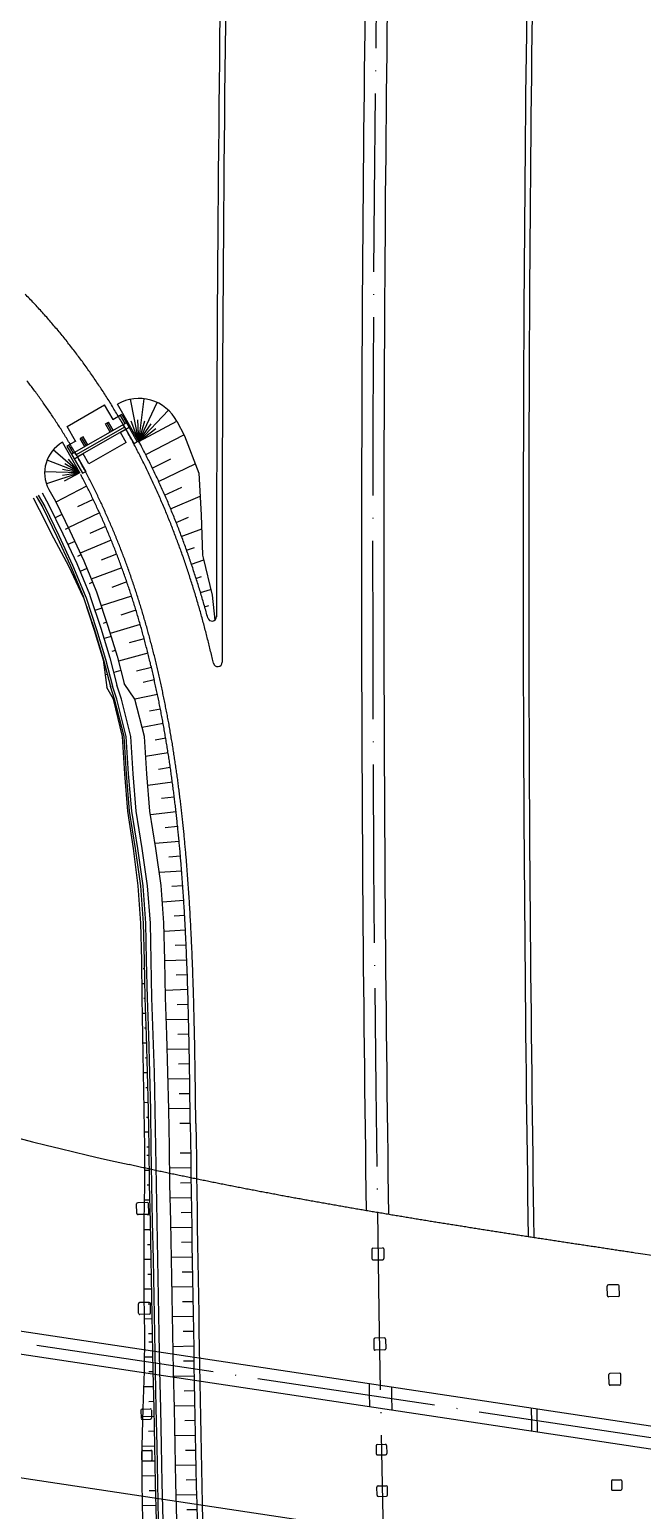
# Model space of a CAD drawing. Header units: inches. Extents: x 499362 to 502582, y 2542122 to 2545349.
# Drawn here: x 501298.8 to 501381.2, y 2543531.6 to 2543730.9 of the extents above; entities that cross this region are included whole.
import ezdxf

# ---------------------------------------------------------------- set-up
doc = ezdxf.new("R2010")
doc.units = ezdxf.units.IN
doc.header["$MEASUREMENT"] = 0
doc.linetypes.add('ACAD_ISO04W100', pattern=[30, 24, -3, 0, -3])
doc.layers.add('0-段落划分', color=2, linetype='Continuous')
doc.layers.add('桥-立柱', color=5, linetype='Continuous')

# ---------------------------------------------------------------- blocks, each defined once
blk = doc.blocks.new('A$C035667EC')
at = {"layer": '桥-立柱', "color": 1, "linetype": 'Continuous'}
for p, q in [((501303.83, 2543677.5), (501308.86, 2543680.39)), ((501309.99, 2543678.42), (501308.86, 2543680.39)), ((501311.16, 2543679.09), (501309.98, 2543678.41)), ((501310.95, 2543678.96), (501311.57, 2543677.88)), ((501311.16, 2543679.09), (501313.26, 2543675.43)), ((501304.96, 2543675.53), (501303.83, 2543677.5)), ((501311.79, 2543678), (501304.41, 2543673.77)), ((501311.55, 2543677.41), (501305.05, 2543673.68)), ((501311.7, 2543677.15), (501305.2, 2543673.42)), ((501308.98, 2543677.83), (501309.4, 2543678.07)), ((501309.6, 2543676.75), (501308.98, 2543677.83)), ((501309.8, 2543676.87), (501309.18, 2543677.95)), ((501310.02, 2543676.99), (501309.4, 2543678.07)), ((501311.73, 2543677.11), (501310.99, 2543676.68)), ((501311.75, 2543675.36), (501310.99, 2543676.68)), ((501311.35, 2543677.76), (501312.83, 2543675.18)), ((501312.16, 2543677.35), (501311.73, 2543677.1)), ((501304.7, 2543675.38), (501303.79, 2543674.86)), ((501303.79, 2543674.86), (501305.89, 2543671.2)), ((501304.01, 2543674.98), (501304.63, 2543673.9)), ((501304.98, 2543675.54), (501304.7, 2543675.38)), ((501305.98, 2543676.11), (501305.56, 2543675.87)), ((501306.18, 2543674.79), (501305.56, 2543675.87)), ((501306.4, 2543674.91), (501305.77, 2543676)), ((501306.6, 2543675.03), (501305.98, 2543676.11)), ((501311.75, 2543675.36), (501306.72, 2543672.47)), ((501313.26, 2543675.43), (501312.83, 2543675.18)), ((501305.22, 2543673.37), (501304.79, 2543673.12)), ((501304.79, 2543673.12), (501305.22, 2543673.37)), ((501304.85, 2543674.02), (501306.32, 2543671.45)), ((501305.96, 2543673.8), (501305.22, 2543673.37)), ((501306.72, 2543672.47), (501305.96, 2543673.8)), ((501305.89, 2543671.2), (501306.32, 2543671.45)), ((501313.2, 2543571.57), (501313.17, 2543572.87)), ((501314.62, 2543573.05), (501313.32, 2543573.03)), ((501314.8, 2543571.6), (501314.77, 2543572.9)), ((501314.65, 2543571.45), (501313.35, 2543571.43)), ((501344.81, 2543566.77), (501344.83, 2543565.47)), ((501344.95, 2543566.93), (501346.25, 2543566.95)), ((501346.41, 2543566.81), (501346.43, 2543565.51)), ((501344.99, 2543565.33), (501346.29, 2543565.35)), ((501376.51, 2543560.51), (501376.49, 2543561.81)), ((501377.93, 2543561.99), (501376.63, 2543561.96)), ((501378.11, 2543560.54), (501378.09, 2543561.84)), ((501313.44, 2543558.14), (501313.42, 2543559.44)), ((501314.86, 2543559.61), (501313.56, 2543559.59)), ((501315.04, 2543558.16), (501315.02, 2543559.46)), ((501377.96, 2543560.39), (501376.66, 2543560.37)), ((501314.89, 2543558.01), (501313.59, 2543557.99)), ((501345.06, 2543554.64), (501345.09, 2543553.34)), ((501346.51, 2543554.82), (501345.21, 2543554.79)), ((501346.66, 2543554.67), (501346.69, 2543553.37)), ((501346.54, 2543553.22), (501345.24, 2543553.19)), ((501376.72, 2543548.6), (501376.7, 2543549.9)), ((501378.15, 2543550.07), (501376.85, 2543550.05)), ((501378.32, 2543548.63), (501378.3, 2543549.93)), ((501378.18, 2543548.47), (501376.88, 2543548.45)), ((501313.75, 2543545.11), (501313.77, 2543544.01)), ((501313.9, 2543545.26), (501315, 2543545.28)), ((501315.15, 2543545.13), (501315.17, 2543544.03)), ((501313.92, 2543543.86), (501315.02, 2543543.88)), ((501313.87, 2543538.43), (501313.85, 2543539.53)), ((501314, 2543539.68), (501315.1, 2543539.7)), ((501315.27, 2543538.45), (501315.25, 2543539.55)), ((501345.39, 2543540.34), (501345.41, 2543539.24)), ((501345.54, 2543540.49), (501346.64, 2543540.51)), ((501345.57, 2543539.09), (501346.67, 2543539.11)), ((501346.79, 2543540.36), (501346.81, 2543539.26)), ((501314.03, 2543538.28), (501315.12, 2543538.3)), ((501345.52, 2543533.66), (501345.5, 2543534.76)), ((501345.64, 2543534.91), (501346.74, 2543534.93)), ((501346.92, 2543533.68), (501346.9, 2543534.78)), ((501377.04, 2543535.57), (501377.06, 2543534.47)), ((501377.18, 2543535.72), (501378.28, 2543535.74)), ((501378.44, 2543535.59), (501378.46, 2543534.49)), ((501345.67, 2543533.51), (501346.77, 2543533.53)), ((501377.21, 2543534.32), (501378.31, 2543534.34))]:
    blk.add_line(p, q, dxfattribs=at)
for centre, start, end in [((501313.32, 2543572.88), 91.0285, 181.0285), ((501314.62, 2543572.9), 1.0285, 91.0285), ((501313.35, 2543571.58), 181.0285, 271.0285), ((501314.65, 2543571.6), 271.0285, 1.0285), ((501344.96, 2543566.78), 91.2021, 181.2021), ((501346.26, 2543566.8), 1.2021, 91.2021), ((501344.98, 2543565.48), 181.2021, 271.2021), ((501346.28, 2543565.5), 271.2021, 1.2021), ((501376.64, 2543561.82), 91.0285, 181.0285), ((501377.94, 2543561.84), 1.0285, 91.0285), ((501313.57, 2543559.44), 91.0285, 181.0285), ((501314.87, 2543559.46), 1.0285, 91.0285), ((501376.66, 2543560.52), 181.0285, 271.0285), ((501377.96, 2543560.54), 271.0285, 1.0285), ((501313.59, 2543558.14), 181.0285, 271.0285), ((501314.89, 2543558.16), 271.0285, 1.0285), ((501345.21, 2543554.64), 91.2021, 181.2021), ((501346.51, 2543554.67), 1.2021, 91.2021), ((501345.24, 2543553.34), 181.2021, 271.2021), ((501346.54, 2543553.37), 271.2021, 1.2021), ((501376.85, 2543549.9), 91.0285, 181.0285), ((501376.87, 2543548.6), 181.0285, 271.0285), ((501378.15, 2543549.92), 1.0285, 91.0285), ((501378.17, 2543548.62), 271.0285, 1.0285), ((501313.9, 2543545.11), 91.0286, 181.0286), ((501315, 2543545.13), 1.0286, 91.0286), ((501313.92, 2543544.01), 181.0286, 271.0286), ((501315.02, 2543544.03), 271.0286, 1.0286), ((501314, 2543539.53), 91.0286, 181.0286), ((501315.1, 2543539.55), 1.0286, 91.0286), ((501345.54, 2543540.34), 91.041, 181.041), ((501345.56, 2543539.24), 181.041, 271.041), ((501346.64, 2543540.36), 1.041, 91.041), ((501346.66, 2543539.26), 271.041, 1.041), ((501314.02, 2543538.43), 181.0286, 271.0286), ((501315.12, 2543538.45), 271.0286, 1.0286), ((501345.65, 2543534.76), 91.041, 181.041), ((501346.75, 2543534.78), 1.041, 91.041), ((501377.19, 2543535.57), 91.0286, 181.0286), ((501378.29, 2543535.59), 1.0286, 91.0286), ((501345.67, 2543533.66), 181.041, 271.041), ((501346.77, 2543533.68), 271.041, 1.041), ((501377.21, 2543534.47), 181.0286, 271.0286), ((501378.31, 2543534.49), 271.0286, 1.0286)]:
    blk.add_arc(centre, 0.15, start, end, dxfattribs=at)
blk = doc.blocks.new('A$C3A006F90')
at = {"layer": '0-段落划分', "color": 2, "linetype": 'Continuous'}
for p, q in [((501313.47, 2543675.48), (501310.59, 2543680.51)), ((501313.47, 2543675.48), (501312.32, 2543681.16)), ((501313.47, 2543675.48), (501314.16, 2543681.23)), ((501313.47, 2543675.48), (501315.94, 2543680.72)), ((501313.47, 2543675.48), (501312.45, 2543678.19)), ((501313.47, 2543675.48), (501313.35, 2543678.37)), ((501313.47, 2543675.48), (501317.46, 2543679.67)), ((501313.47, 2543675.48), (501314.27, 2543678.26)), ((501313.47, 2543675.48), (501318.58, 2543678.2)), ((501313.47, 2543675.48), (501315.1, 2543677.87)), ((501313.47, 2543675.48), (501315.77, 2543677.23)), ((501314.39, 2543673.71), (501319.52, 2543676.37)), ((501305.52, 2543671.25), (501301.94, 2543674.34)), ((501305.52, 2543671.25), (501303.19, 2543675.37)), ((501305.52, 2543671.25), (501301.11, 2543672.95)), ((501305.52, 2543671.25), (501303.49, 2543672.47)), ((501305.52, 2543671.25), (501304.02, 2543673.08)), ((501315.25, 2543671.9), (501317.79, 2543673.12)), ((501316.11, 2543670.1), (501321.05, 2543672.45)), ((501305.52, 2543671.25), (501300.79, 2543671.37)), ((501305.52, 2543671.25), (501301.03, 2543669.77)), ((501305.52, 2543671.25), (501303.18, 2543670.9)), ((501305.52, 2543671.25), (501303.2, 2543671.71)), ((501305.52, 2543671.25), (501303.43, 2543670.14)), ((501306.44, 2543669.47), (501302.28, 2543667.32)), ((501316.93, 2543668.27), (501319.25, 2543669.32)), ((501307.3, 2543667.67), (501305.2, 2543666.66)), ((501317.71, 2543666.43), (501321.71, 2543668.11)), ((501303.1, 2543665.63), (501302.2, 2543665.2)), ((501308.16, 2543665.86), (501303.96, 2543663.86)), ((501318.48, 2543664.59), (501320.16, 2543665.29)), ((501303.98, 2543663.84), (501303.53, 2543663.62)), ((501309.73, 2543662.18), (501305.58, 2543660.44)), ((501308.96, 2543664.03), (501306.86, 2543663.11)), ((501319.18, 2543662.71), (501321.92, 2543663.74)), ((501304.83, 2543662.03), (501303.93, 2543661.6)), ((501305.68, 2543660.22), (501305.23, 2543660.01)), ((501310.47, 2543660.33), (501308.41, 2543659.5)), ((501319.87, 2543660.84), (501320.93, 2543661.22)), ((501306.48, 2543658.38), (501305.56, 2543657.98)), ((501311.16, 2543658.45), (501307.07, 2543656.95)), ((501320.54, 2543658.95), (501322.2, 2543659.54)), ((501307.24, 2543656.53), (501306.78, 2543656.34)), ((501311.85, 2543656.57), (501309.84, 2543655.83)), ((501321.15, 2543657.04), (501321.91, 2543657.29)), ((501312.46, 2543654.67), (501308.4, 2543653.36)), ((501321.75, 2543655.14), (501323.12, 2543655.57)), ((501308.5, 2543653.05), (501307.55, 2543652.74)), ((501313.07, 2543652.76), (501311.05, 2543652.12)), ((501322.31, 2543653.22), (501322.88, 2543653.38)), ((501309.13, 2543651.15), (501308.66, 2543651)), ((501313.63, 2543650.84), (501309.61, 2543649.65)), ((501309.73, 2543649.25), (501308.78, 2543648.95)), ((501314.17, 2543648.91), (501312.17, 2543648.36)), ((501310.32, 2543647.33), (501309.84, 2543647.19)), ((501314.68, 2543646.98), (501310.71, 2543645.93)), ((501311.05, 2543644.65), (501310.08, 2543644.4)), ((501315.15, 2543645.04), (501313.17, 2543644.56)), ((501308.92, 2543644.12), (501309.21, 2543644.16)), ((501315.54, 2543643.39), (501314.04, 2543643.04)), ((501315.97, 2543641.43), (501312.94, 2543640.8)), ((501316.37, 2543639.47), (501314.9, 2543639.18)), ((501316.74, 2543637.51), (501313.9, 2543636.99)), ((501317.08, 2543635.54), (501315.67, 2543635.29)), ((501317.4, 2543633.56), (501314.37, 2543633.09)), ((501317.7, 2543631.59), (501316.1, 2543631.35)), ((501317.98, 2543629.61), (501314.66, 2543629.17)), ((501318.23, 2543627.62), (501316.53, 2543627.41)), ((501318.47, 2543625.64), (501315.03, 2543625.25)), ((501318.68, 2543623.65), (501317.01, 2543623.47)), ((501318.88, 2543621.66), (501315.65, 2543621.36)), ((501319.06, 2543619.67), (501317.5, 2543619.53)), ((501319.23, 2543617.67), (501316.21, 2543617.45)), ((501319.37, 2543615.68), (501317.92, 2543615.58)), ((501319.51, 2543613.68), (501316.63, 2543613.49)), ((501319.63, 2543611.69), (501318.2, 2543611.61)), ((501319.73, 2543609.69), (501316.86, 2543609.54)), ((501319.83, 2543607.69), (501318.37, 2543607.63)), ((501314.24, 2543604.5), (501314.05, 2543604.5)), ((501319.91, 2543605.69), (501316.94, 2543605.57)), ((501314.28, 2543602.5), (501313.89, 2543602.49)), ((501319.99, 2543603.69), (501318.49, 2543603.64)), ((501314.32, 2543600.5), (501314.12, 2543600.49)), ((501320.05, 2543601.7), (501317.03, 2543601.6)), ((501314.39, 2543598.5), (501313.96, 2543598.49)), ((501320.11, 2543599.7), (501318.6, 2543599.65)), ((501314.46, 2543596.5), (501314.23, 2543596.5)), ((501320.16, 2543597.7), (501317.16, 2543597.63)), ((501314.53, 2543594.5), (501314.04, 2543594.49)), ((501320.2, 2543595.7), (501318.71, 2543595.67)), ((501314.59, 2543592.51), (501314.33, 2543592.5)), ((501320.24, 2543593.7), (501317.29, 2543593.65)), ((501314.65, 2543590.51), (501314.11, 2543590.49)), ((501320.28, 2543591.7), (501318.81, 2543591.67)), ((501314.7, 2543588.51), (501314.42, 2543588.5)), ((501320.31, 2543589.7), (501317.41, 2543589.65)), ((501314.74, 2543586.51), (501314.18, 2543586.49)), ((501320.33, 2543587.7), (501318.89, 2543587.68)), ((501314.78, 2543584.51), (501314.49, 2543584.5)), ((501320.36, 2543585.7), (501317.5, 2543585.66)), ((501314.81, 2543582.51), (501314.23, 2543582.5)), ((501320.39, 2543583.7), (501318.96, 2543583.68)), ((501314.84, 2543580.51), (501314.55, 2543580.5)), ((501314.86, 2543579.38), (501314.56, 2543579.38)), ((501320.44, 2543579.7), (501319.01, 2543579.68)), ((501314.89, 2543577.38), (501314.26, 2543577.37)), ((501320.46, 2543577.7), (501317.62, 2543577.66)), ((501314.92, 2543575.38), (501314.59, 2543575.37)), ((501320.49, 2543575.7), (501319.07, 2543575.68)), ((501314.96, 2543573.38), (501314.23, 2543573.37)), ((501320.52, 2543573.7), (501317.69, 2543573.66)), ((501315, 2543571.38), (501314.61, 2543571.37)), ((501320.55, 2543571.7), (501319.14, 2543571.68)), ((501315.04, 2543569.38), (501314.19, 2543569.37)), ((501320.58, 2543569.7), (501317.77, 2543569.66)), ((501315.08, 2543567.38), (501314.63, 2543567.37)), ((501320.61, 2543567.7), (501319.21, 2543567.68)), ((501315.12, 2543565.38), (501314.17, 2543565.37)), ((501320.64, 2543565.7), (501317.85, 2543565.66)), ((501315.16, 2543563.38), (501314.67, 2543563.37)), ((501320.67, 2543563.7), (501319.28, 2543563.68)), ((501315.2, 2543561.38), (501314.18, 2543561.37)), ((501320.7, 2543561.7), (501317.92, 2543561.66)), ((501315.23, 2543559.38), (501314.72, 2543559.38)), ((501320.73, 2543559.7), (501319.35, 2543559.68)), ((501315.27, 2543557.38), (501314.23, 2543557.37)), ((501320.77, 2543557.7), (501318, 2543557.65)), ((501315.3, 2543555.38), (501314.78, 2543555.38)), ((501320.8, 2543555.7), (501319.41, 2543555.68)), ((501315.32, 2543554.26), (501314.79, 2543554.25)), ((501320.83, 2543553.7), (501318.07, 2543553.65)), ((501315.36, 2543552.26), (501314.23, 2543552.24)), ((501320.87, 2543551.7), (501319.49, 2543551.68)), ((501315.4, 2543550.26), (501314.81, 2543550.25)), ((501320.91, 2543549.7), (501318.15, 2543549.65)), ((501315.44, 2543548.26), (501314.15, 2543548.23)), ((501320.94, 2543547.7), (501319.57, 2543547.68)), ((501315.49, 2543546.26), (501314.79, 2543546.24)), ((501320.98, 2543545.7), (501318.23, 2543545.65)), ((501315.53, 2543544.26), (501314.03, 2543544.23)), ((501321.02, 2543543.7), (501319.65, 2543543.68)), ((501315.57, 2543542.26), (501314.78, 2543542.24)), ((501321.06, 2543541.7), (501318.32, 2543541.65)), ((501315.62, 2543540.26), (501313.93, 2543540.22)), ((501321.1, 2543539.7), (501319.73, 2543539.68)), ((501315.66, 2543538.26), (501314.79, 2543538.24)), ((501321.14, 2543537.7), (501318.41, 2543537.65)), ((501315.7, 2543536.26), (501313.92, 2543536.22)), ((501321.18, 2543535.71), (501319.81, 2543535.68)), ((501315.75, 2543534.26), (501314.84, 2543534.24)), ((501321.22, 2543533.71), (501318.49, 2543533.65)), ((501315.79, 2543532.26), (501313.97, 2543532.22)), ((501321.26, 2543531.71), (501319.9, 2543531.68))]:
    blk.add_line(p, q, dxfattribs=at)
at = {"layer": '0-段落划分', "color": 2}
for p, q in [((501389.45, 2543564.87), (501380.65, 2543566.2)), ((501810.03, 2543478.47), (501251.59, 2543562.64)), ((501249.41, 2543559.94), (501809.01, 2543475.59)), ((501806.55, 2543459.27), (501246.95, 2543543.62))]:
    blk.add_line(p, q, dxfattribs=at)
at = {"layer": '0-段落划分', "color": 2, "linetype": 'ACAD_ISO04W100'}
blk.add_line((501299.73, 2543553.87), (501809.52, 2543477.03), dxfattribs=at)
at = {"layer": '0-段落划分', "color": 2, "flags": 128}
for points in [[(501323.5, 2543645.63), (501323.42, 2543645.98, -0.001472), (501323.22, 2543646.81, -0.001492), (501323.03, 2543647.64, -0.001512), (501322.82, 2543648.46, -0.001533), (501322.62, 2543649.28, -0.001553), (501322.4, 2543650.1, -0.001573), (501322.19, 2543650.92, -0.001593), (501321.97, 2543651.74, -0.001613), (501321.74, 2543652.56, -0.001633), (501321.5, 2543653.37, -0.001653), (501321.27, 2543654.19, -0.001673), (501321.02, 2543655, -0.001693), (501320.77, 2543655.81, -0.001713), (501320.52, 2543656.62, -0.001733), (501320.26, 2543657.43, -0.001754), (501320, 2543658.24, -0.001774), (501319.72, 2543659.04, -0.001794), (501319.45, 2543659.85, -0.001814), (501319.17, 2543660.65, -0.001834), (501318.88, 2543661.45, -0.001854), (501318.58, 2543662.24, -0.001875), (501318.28, 2543663.04, -0.001895), (501317.98, 2543663.83, -0.001915), (501317.67, 2543664.62, -0.001935), (501317.35, 2543665.41, -0.001955), (501317.03, 2543666.19, -0.001976), (501316.7, 2543666.98, -0.001996), (501316.36, 2543667.76, -0.002016), (501316.02, 2543668.54, -0.002036), (501315.67, 2543669.31, -0.002057), (501315.31, 2543670.08, -0.002077), (501314.95, 2543670.85, -0.002097), (501314.59, 2543671.62, -0.002117), (501314.21, 2543672.39, -0.002138), (501313.83, 2543673.15, -0.002158), (501313.45, 2543673.9, -0.002178), (501313.05, 2543674.66, -0.002198), (501312.66, 2543675.41, -0.002219), (501312.25, 2543676.16, -0.002239), (501311.84, 2543676.9, -0.002259), (501311.42, 2543677.64, -0.00228), (501310.99, 2543678.38, -0.0023), (501310.56, 2543679.11, -0.00232), (501310.12, 2543679.84, -0.002341), (501309.68, 2543680.57, -0.002361), (501309.22, 2543681.29, -0.002382), (501308.77, 2543682.01, -0.002402), (501308.3, 2543682.72, -0.002422), (501307.83, 2543683.43, -0.002443), (501307.35, 2543684.13, -0.002463), (501306.86, 2543684.83, -0.002483), (501306.37, 2543685.53, -0.002504), (501305.87, 2543686.22, -0.002524), (501305.36, 2543686.9, -0.002545), (501304.85, 2543687.58, -0.002565), (501304.33, 2543688.26, -0.002586), (501303.8, 2543688.93, -0.002606), (501303.27, 2543689.59, -0.002627), (501302.73, 2543690.25, -0.002647), (501302.18, 2543690.9, -0.002667), (501301.63, 2543691.55, -0.002688), (501301.07, 2543692.19, -0.002708), (501300.5, 2543692.83, -0.002729), (501299.93, 2543693.46, -0.002749), (501299.35, 2543694.09, -0.00277), (501298.76, 2543694.7, -0.00279), (501298.16, 2543695.31, -0.002811)], [(501321.14, 2543583.71, -0.00001), (501321.12, 2543584.55, -0.000029), (501321.11, 2543585.39, -0.000049), (501321.1, 2543586.23, -0.000068), (501321.09, 2543587.07, -0.000088), (501321.08, 2543587.91, -0.000107), (501321.07, 2543588.75, -0.000126), (501321.06, 2543589.59, -0.000145), (501321.05, 2543590.43, -0.000164), (501321.03, 2543591.27, -0.000183), (501321.02, 2543592.1, -0.000202), (501321.01, 2543592.94, -0.000221), (501320.99, 2543593.78, -0.00024), (501320.98, 2543594.61, -0.000259), (501320.96, 2543595.45, -0.000278), (501320.94, 2543596.28, -0.000297), (501320.92, 2543597.11, -0.000315), (501320.9, 2543597.95, -0.000334), (501320.88, 2543598.78, -0.000353), (501320.86, 2543599.61, -0.000371), (501320.84, 2543600.45, -0.00039), (501320.82, 2543601.28, -0.000408), (501320.79, 2543602.11, -0.000427), (501320.76, 2543602.94, -0.000445), (501320.74, 2543603.77, -0.000464), (501320.71, 2543604.6, -0.000482), (501320.67, 2543605.43, -0.0005), (501320.64, 2543606.25, -0.000519), (501320.61, 2543607.08, -0.000537), (501320.57, 2543607.91, -0.000555), (501320.53, 2543608.73, -0.000573), (501320.49, 2543609.56, -0.000591), (501320.45, 2543610.38, -0.000609), (501320.4, 2543611.21, -0.000627), (501320.36, 2543612.03, -0.000645), (501320.31, 2543612.86, -0.000663), (501320.26, 2543613.68, -0.000681), (501320.21, 2543614.5, -0.000699), (501320.15, 2543615.32, -0.000716), (501320.09, 2543616.14, -0.000734), (501320.03, 2543616.96, -0.000752), (501319.97, 2543617.78, -0.00077), (501319.9, 2543618.6, -0.000787), (501319.84, 2543619.42, -0.000805), (501319.77, 2543620.23, -0.000822), (501319.69, 2543621.05, -0.00084), (501319.62, 2543621.87, -0.000857), (501319.54, 2543622.68, -0.000874), (501319.46, 2543623.49, -0.000892), (501319.37, 2543624.31, -0.000909), (501319.28, 2543625.12, -0.000926), (501319.19, 2543625.93, -0.000944), (501319.1, 2543626.74, -0.000961), (501319, 2543627.55, -0.000978), (501318.9, 2543628.36, -0.000995), (501318.79, 2543629.17, -0.001012), (501318.69, 2543629.97, -0.001029), (501318.58, 2543630.78, -0.001046), (501318.46, 2543631.59, -0.001063), (501318.34, 2543632.39, -0.00108), (501318.22, 2543633.19, -0.001096), (501318.1, 2543633.99, -0.001113), (501317.97, 2543634.79, -0.00113), (501317.83, 2543635.59, -0.001147), (501317.7, 2543636.39, -0.001163), (501317.56, 2543637.19, -0.00118), (501317.41, 2543637.99, -0.001197), (501317.26, 2543638.78, -0.001213), (501317.11, 2543639.57, -0.00123), (501316.95, 2543640.36, -0.001246), (501316.79, 2543641.16, -0.001262), (501316.63, 2543641.94, -0.001279), (501316.46, 2543642.73, -0.001295), (501316.28, 2543643.52, -0.001311), (501316.11, 2543644.3, -0.001328), (501315.92, 2543645.09, -0.001344), (501315.74, 2543645.87, -0.00136), (501315.55, 2543646.65, -0.001376), (501315.35, 2543647.43, -0.001392), (501315.15, 2543648.2, -0.001408), (501314.94, 2543648.98, -0.001424), (501314.73, 2543649.75, -0.00144), (501314.52, 2543650.52, -0.001456), (501314.3, 2543651.29, -0.001472), (501314.07, 2543652.06, -0.001488), (501313.85, 2543652.83, -0.001504), (501313.61, 2543653.59, -0.001519), (501313.37, 2543654.35, -0.001535), (501313.13, 2543655.11, -0.001551), (501312.88, 2543655.87, -0.001566), (501312.62, 2543656.62, -0.001582), (501312.37, 2543657.38, -0.001597), (501312.1, 2543658.13, -0.001613), (501311.83, 2543658.88, -0.001628), (501311.56, 2543659.62, -0.001644), (501311.28, 2543660.36, -0.001659), (501310.99, 2543661.11, -0.001675), (501310.7, 2543661.84, -0.00169), (501310.4, 2543662.58, -0.001705), (501310.1, 2543663.31, -0.00172), (501309.79, 2543664.04, -0.001736), (501309.48, 2543664.77, -0.001751), (501309.16, 2543665.49, -0.001766), (501308.84, 2543666.21, -0.001781), (501308.51, 2543666.93, -0.001796), (501308.18, 2543667.64, -0.001811), (501307.84, 2543668.36, -0.001826), (501307.49, 2543669.06, -0.001841), (501307.14, 2543669.77, -0.001856), (501306.78, 2543670.47, -0.001871), (501306.42, 2543671.17, -0.001885), (501306.05, 2543671.86, -0.0019), (501305.67, 2543672.55, -0.001915), (501305.29, 2543673.24, -0.00193), (501304.91, 2543673.92, -0.001944), (501304.51, 2543674.6, -0.001959), (501304.12, 2543675.28, -0.001973), (501303.71, 2543675.95, -0.001988), (501303.3, 2543676.61, -0.002002), (501302.89, 2543677.28, -0.002017), (501302.47, 2543677.93, -0.002031), (501302.04, 2543678.59, -0.002046), (501301.61, 2543679.24, -0.00206), (501301.17, 2543679.88, -0.002074), (501300.72, 2543680.52, -0.002089), (501300.27, 2543681.16, -0.002103), (501299.82, 2543681.79, -0.002117), (501299.35, 2543682.41, -0.002131), (501298.89, 2543683.03, -0.002145), (501298.41, 2543683.65, -0.002159)], [(501322.74, 2543651.75), (501322.69, 2543651.94, -0.001631), (501322.46, 2543652.76, -0.001652), (501322.23, 2543653.58, -0.001672), (501321.99, 2543654.4, -0.001693), (501321.74, 2543655.22, -0.001713), (501321.49, 2543656.04, -0.001734), (501321.24, 2543656.85, -0.001755), (501320.97, 2543657.66, -0.001775), (501320.71, 2543658.48, -0.001796), (501320.43, 2543659.28, -0.001817), (501320.16, 2543660.09, -0.001837), (501319.87, 2543660.9, -0.001858), (501319.58, 2543661.7, -0.001879), (501319.29, 2543662.5, -0.001899), (501318.98, 2543663.3, -0.00192), (501318.68, 2543664.1, -0.001941), (501318.36, 2543664.9, -0.001962), (501318.04, 2543665.69, -0.001982), (501317.72, 2543666.48, -0.002003), (501317.39, 2543667.27, -0.002024), (501317.05, 2543668.06, -0.002045), (501316.7, 2543668.84, -0.002066), (501316.35, 2543669.62, -0.002086), (501316, 2543670.4, -0.002107), (501315.63, 2543671.18, -0.002128), (501315.26, 2543671.95, -0.002149), (501314.89, 2543672.72, -0.00217), (501314.5, 2543673.48, -0.002191), (501314.11, 2543674.25, -0.002212), (501313.72, 2543675.01, -0.001548), (501313.44, 2543675.53, -0.001548)], [(501320.39, 2543583.7, -0.00001), (501320.37, 2543584.54, -0.000029), (501320.36, 2543585.38, -0.000049), (501320.35, 2543586.22, -0.000068), (501320.34, 2543587.06, -0.000088), (501320.33, 2543587.9, -0.000107), (501320.32, 2543588.74, -0.000126), (501320.31, 2543589.58, -0.000145), (501320.3, 2543590.42, -0.000164), (501320.28, 2543591.25, -0.000183), (501320.27, 2543592.09, -0.000202), (501320.26, 2543592.93, -0.000221), (501320.24, 2543593.76, -0.00024), (501320.23, 2543594.6, -0.000258), (501320.21, 2543595.43, -0.000277), (501320.19, 2543596.26, -0.000296), (501320.17, 2543597.1, -0.000315), (501320.15, 2543597.93, -0.000333), (501320.13, 2543598.76, -0.000352), (501320.11, 2543599.59, -0.00037), (501320.09, 2543600.42, -0.000389), (501320.07, 2543601.25, -0.000407), (501320.04, 2543602.08, -0.000426), (501320.01, 2543602.91, -0.000444), (501319.99, 2543603.74, -0.000462), (501319.96, 2543604.57, -0.00048), (501319.92, 2543605.4, -0.000499), (501319.89, 2543606.22, -0.000517), (501319.86, 2543607.05, -0.000535), (501319.82, 2543607.87, -0.000553), (501319.78, 2543608.7, -0.000571), (501319.74, 2543609.52, -0.000589), (501319.7, 2543610.35, -0.000606), (501319.66, 2543611.17, -0.000624), (501319.61, 2543611.99, -0.000642), (501319.56, 2543612.81, -0.00066), (501319.51, 2543613.63, -0.000677), (501319.46, 2543614.45, -0.000695), (501319.4, 2543615.27, -0.000713), (501319.34, 2543616.09, -0.00073), (501319.28, 2543616.91, -0.000748), (501319.22, 2543617.72, -0.000765), (501319.16, 2543618.54, -0.000782), (501319.09, 2543619.35, -0.0008), (501319.02, 2543620.17, -0.000817), (501318.95, 2543620.98, -0.000834), (501318.87, 2543621.79, -0.000852), (501318.79, 2543622.61, -0.000869), (501318.71, 2543623.42, -0.000886), (501318.62, 2543624.23, -0.000903), (501318.54, 2543625.04, -0.00092), (501318.45, 2543625.85, -0.000937), (501318.35, 2543626.65, -0.000954), (501318.25, 2543627.46, -0.000971), (501318.15, 2543628.27, -0.000987), (501318.05, 2543629.07, -0.001004), (501317.94, 2543629.87, -0.001021), (501317.83, 2543630.68, -0.001038), (501317.72, 2543631.48, -0.001054), (501317.6, 2543632.28, -0.001071), (501317.48, 2543633.08, -0.001087), (501317.35, 2543633.88, -0.001104), (501317.23, 2543634.67, -0.00112), (501317.09, 2543635.47, -0.001137), (501316.96, 2543636.26, -0.001153), (501316.82, 2543637.06, -0.001169), (501316.67, 2543637.85, -0.001185), (501316.53, 2543638.64, -0.001202), (501316.37, 2543639.43, -0.001218), (501316.22, 2543640.22, -0.001234), (501316.06, 2543641, -0.00125), (501315.89, 2543641.79, -0.001266), (501315.72, 2543642.57, -0.001282), (501315.55, 2543643.36, -0.001298), (501315.38, 2543644.14, -0.001314), (501315.19, 2543644.92, -0.00133), (501315.01, 2543645.69, -0.001346), (501314.82, 2543646.47, -0.001361), (501314.62, 2543647.24, -0.001377), (501314.42, 2543648.01, -0.001393), (501314.22, 2543648.79, -0.001408), (501314.01, 2543649.55, -0.001424), (501313.8, 2543650.32, -0.001439), (501313.58, 2543651.09, -0.001455), (501313.36, 2543651.85, -0.00147), (501313.13, 2543652.61, -0.001486), (501312.89, 2543653.37, -0.001501), (501312.66, 2543654.13, -0.001516), (501312.41, 2543654.88, -0.001532), (501312.17, 2543655.63, -0.001547), (501311.91, 2543656.38, -0.001562), (501311.66, 2543657.13, -0.001577), (501311.39, 2543657.88, -0.001592), (501311.13, 2543658.62, -0.001607), (501310.85, 2543659.36, -0.001622), (501310.58, 2543660.1, -0.001637), (501310.29, 2543660.83, -0.001652), (501310, 2543661.57, -0.001667), (501309.71, 2543662.3, -0.001682), (501309.41, 2543663.02, -0.001697), (501309.1, 2543663.75, -0.001711), (501308.79, 2543664.47, -0.001726), (501308.48, 2543665.19, -0.001741), (501308.16, 2543665.9, -0.001755), (501307.83, 2543666.61, -0.00177), (501307.5, 2543667.32, -0.001784), (501307.16, 2543668.03, -0.001799), (501306.82, 2543668.73, -0.001813), (501306.47, 2543669.43, -0.001828), (501306.11, 2543670.13, -0.001842), (501305.75, 2543670.82, -0.000623), (501305.63, 2543671.05, -0.000623)], [(501380.65, 2543566.2), (501380.26, 2543566.25, 0.000002), (501379.88, 2543566.31, 0.000003), (501379.49, 2543566.37, 0.000004), (501379.11, 2543566.43, 0.000005), (501378.72, 2543566.49, 0.000006), (501378.34, 2543566.54, 0.000007), (501377.96, 2543566.6, 0.000008), (501377.57, 2543566.66, 0.000009), (501377.19, 2543566.72, 0.00001), (501376.8, 2543566.77, 0.000011), (501376.42, 2543566.83, 0.000012), (501376.03, 2543566.89, 0.000014), (501375.65, 2543566.95, 0.000015), (501375.27, 2543567.01, 0.000016), (501374.88, 2543567.07, 0.000017), (501374.5, 2543567.12, 0.000018), (501374.11, 2543567.18, 0.000019), (501373.73, 2543567.24, 0.00002), (501373.35, 2543567.3, 0.000021), (501372.96, 2543567.36, 0.000022), (501372.58, 2543567.41, 0.000023), (501372.19, 2543567.47, 0.000024), (501371.81, 2543567.53, 0.000025), (501371.43, 2543567.59, 0.000026), (501371.04, 2543567.65, 0.000028), (501370.66, 2543567.71, 0.000029), (501370.27, 2543567.76, 0.00003), (501369.89, 2543567.82, 0.000031), (501369.51, 2543567.88, 0.000032), (501369.12, 2543567.94, 0.000033), (501368.74, 2543568, 0.000034), (501368.36, 2543568.06, 0.000035), (501367.97, 2543568.12, 0.000036), (501367.59, 2543568.17, 0.000037), (501367.21, 2543568.23, 0.000038), (501366.82, 2543568.29, 0.000039), (501366.44, 2543568.35, 0.000041), (501366.06, 2543568.41, 0.000042), (501365.67, 2543568.47, 0.000043), (501365.29, 2543568.53, 0.000044), (501364.91, 2543568.59, 0.000045), (501364.52, 2543568.65, 0.000046), (501364.14, 2543568.71, 0.000047), (501363.76, 2543568.77, 0.000048), (501363.37, 2543568.82, 0.000049), (501362.99, 2543568.88, 0.00005), (501362.61, 2543568.94, 0.000051), (501362.22, 2543569, 0.000052), (501361.84, 2543569.06, 0.000053), (501361.46, 2543569.12, 0.000055), (501361.08, 2543569.18, 0.000056), (501360.69, 2543569.24, 0.000057), (501360.31, 2543569.3, 0.000058), (501359.93, 2543569.36, 0.000059), (501359.54, 2543569.42, 0.00006), (501359.16, 2543569.48, 0.000061), (501358.78, 2543569.54, 0.000062), (501358.4, 2543569.6, 0.000063), (501358.01, 2543569.66, 0.000064), (501357.63, 2543569.73, 0.000065), (501357.25, 2543569.79, 0.000066), (501356.87, 2543569.85, 0.000068), (501356.48, 2543569.91, 0.000069), (501356.1, 2543569.97, 0.00007), (501355.72, 2543570.03, 0.000071), (501355.34, 2543570.09, 0.000072), (501354.96, 2543570.15, 0.000073), (501354.57, 2543570.21, 0.000074), (501354.19, 2543570.28, 0.000075), (501353.81, 2543570.34, 0.000076), (501353.43, 2543570.4, 0.000077), (501353.05, 2543570.46, 0.000078), (501352.66, 2543570.52, 0.000079), (501352.28, 2543570.58, 0.00008), (501351.9, 2543570.65, 0.000082), (501351.52, 2543570.71, 0.000083), (501351.14, 2543570.77, 0.000084), (501350.76, 2543570.83, 0.000085), (501350.37, 2543570.9, 0.000086), (501349.99, 2543570.96, 0.000087), (501349.61, 2543571.02, 0.000088), (501349.23, 2543571.09, 0.000089), (501348.85, 2543571.15, 0.00009), (501348.47, 2543571.21, 0.000091), (501348.09, 2543571.28, 0.000092), (501347.7, 2543571.34, 0.000093), (501347.32, 2543571.4, 0.000095), (501346.94, 2543571.47, 0.000096), (501346.56, 2543571.53, 0.000097), (501346.18, 2543571.6, 0.000098), (501345.8, 2543571.66, 0.000099), (501345.42, 2543571.72, 0.0001), (501345.04, 2543571.79, 0.000101), (501344.66, 2543571.85, 0.000102), (501344.28, 2543571.92, 0.000103), (501343.89, 2543571.98, 0.000104), (501343.51, 2543572.05, 0.000105), (501343.13, 2543572.11, 0.000106), (501342.75, 2543572.18, 0.000107), (501342.37, 2543572.25, 0.000109), (501341.99, 2543572.31, 0.00011), (501341.61, 2543572.38, 0.000111), (501341.23, 2543572.44, 0.000112), (501340.85, 2543572.51, 0.000113), (501340.47, 2543572.58, 0.000114), (501340.09, 2543572.64, 0.000115), (501339.71, 2543572.71, 0.000116), (501339.33, 2543572.78, 0.000117), (501338.95, 2543572.84, 0.000118), (501338.57, 2543572.91, 0.000119), (501338.19, 2543572.98, 0.00012), (501337.81, 2543573.05, 0.000122), (501337.43, 2543573.12, 0.000123), (501337.05, 2543573.18, 0.000124), (501336.67, 2543573.25, 0.000124), (501336.29, 2543573.32, 0.000124), (501335.92, 2543573.39, 0.000125), (501335.54, 2543573.46, 0.000126), (501335.16, 2543573.53, 0.000127), (501334.78, 2543573.6, 0.000128), (501334.4, 2543573.66, 0.000129), (501334.02, 2543573.73, 0.00013), (501333.64, 2543573.8, 0.000131), (501333.26, 2543573.87, 0.000132), (501332.88, 2543573.94, 0.000133), (501332.5, 2543574.01, 0.000134), (501332.12, 2543574.08, 0.000135), (501331.75, 2543574.16, 0.000136), (501331.37, 2543574.23, 0.000137), (501330.99, 2543574.3, 0.000138), (501330.61, 2543574.37, 0.000139), (501330.23, 2543574.44, 0.00014), (501329.85, 2543574.51, 0.000141), (501329.47, 2543574.58, 0.000142), (501329.1, 2543574.66, 0.000144), (501328.72, 2543574.73, 0.000145), (501328.34, 2543574.8, 0.000146), (501327.96, 2543574.87, 0.000147), (501327.58, 2543574.95, 0.000148), (501327.21, 2543575.02, 0.000149), (501326.83, 2543575.09, 0.00015), (501326.45, 2543575.17, 0.000151), (501326.07, 2543575.24, 0.000152), (501325.7, 2543575.32, 0.000153), (501325.32, 2543575.39, 0.000154), (501324.94, 2543575.47, 0.000155), (501324.56, 2543575.54, 0.000156), (501324.19, 2543575.62, 0.000157), (501323.81, 2543575.69, 0.000158), (501323.43, 2543575.77, 0.000159), (501323.05, 2543575.84, 0.00016), (501322.68, 2543575.92, 0.000161), (501322.3, 2543576, 0.000162), (501321.92, 2543576.07, 0.000163), (501321.55, 2543576.15, 0.000164), (501321.17, 2543576.23, 0.000165), (501320.79, 2543576.3, 0.000166), (501320.42, 2543576.38, 0.000167), (501320.04, 2543576.46, 0.000168), (501319.66, 2543576.54, 0.000169), (501319.29, 2543576.62, 0.00017), (501318.91, 2543576.69, 0.000171), (501318.53, 2543576.77, 0.000172), (501318.16, 2543576.85, 0.000174), (501317.78, 2543576.93, 0.000175), (501317.41, 2543577.01, 0.000176), (501317.03, 2543577.09, 0.000177), (501316.66, 2543577.17, 0.000178), (501316.28, 2543577.25, 0.000179), (501315.9, 2543577.33, 0.00018), (501315.53, 2543577.41, 0.000181), (501315.15, 2543577.49, 0.000182), (501314.78, 2543577.58, 0.000183), (501314.4, 2543577.66, 0.000184), (501314.03, 2543577.74, 0.000185), (501313.65, 2543577.82, 0.000186), (501313.28, 2543577.9, 0.000187), (501312.9, 2543577.99, 0.000188), (501312.53, 2543578.07, 0.000191), (501312.15, 2543578.16, 0.000191)]]:
    blk.add_lwpolyline(points, format="xyb", dxfattribs=at)
at = {"layer": '0-段落划分', "color": 2, "linetype": 'Continuous', "flags": 128}
for points in [[(501318.58, 2543678.2), (501319.6, 2543676.23)], [(501319.6, 2543676.23), (501321.52, 2543671.21), (501321.86, 2543665.62), (501322.03, 2543660.16), (501322.14, 2543659.8)], [(501299.93, 2543668.27), (501300.8, 2543666.71)], [(501299.93, 2543668.27), (501300.8, 2543666.71)], [(501300.46, 2543668.55), (501301.33, 2543666.98)], [(501300.46, 2543668.55), (501301.33, 2543666.98)], [(501301.35, 2543669.02), (501302.23, 2543667.43)], [(501299.23, 2543667.9), (501300.07, 2543666.34)], [(501299.67, 2543668.13), (501300.53, 2543666.57)], [(501300.07, 2543666.34), (501302, 2543662.49), (501304.06, 2543658.64), (501305.95, 2543654.63), (501306.06, 2543654.33)], [(501300.53, 2543666.57), (501302.43, 2543662.69), (501304.29, 2543658.73), (501305.97, 2543654.64), (501306.07, 2543654.34)], [(501300.8, 2543666.71), (501302.7, 2543662.81), (501304.56, 2543658.84), (501306.25, 2543654.74), (501306.36, 2543654.44)], [(501300.8, 2543666.71), (501302.7, 2543662.81), (501304.56, 2543658.84), (501306.25, 2543654.74), (501306.36, 2543654.44)], [(501301.33, 2543666.98), (501303.25, 2543663.05), (501305.12, 2543659.05), (501306.82, 2543654.93), (501306.93, 2543654.63)], [(501301.33, 2543666.98), (501303.25, 2543663.05), (501305.12, 2543659.05), (501306.82, 2543654.93), (501306.93, 2543654.63)], [(501302.23, 2543667.43), (501304.16, 2543663.46), (501306.05, 2543659.42), (501307.77, 2543655.26), (501307.87, 2543654.95)], [(501322.14, 2543659.8), (501323.31, 2543654.79), (501323.67, 2543651.41)], [(501306.06, 2543654.33), (501307.46, 2543650.1), (501308.67, 2543646.1)], [(501306.07, 2543654.34), (501307.48, 2543650.11), (501308.7, 2543646.11)], [(501306.36, 2543654.44), (501307.77, 2543650.19), (501309, 2543646.19)], [(501306.36, 2543654.44), (501307.77, 2543650.19), (501309, 2543646.19)], [(501306.93, 2543654.63), (501308.34, 2543650.36), (501309.58, 2543646.34)], [(501306.93, 2543654.63), (501308.34, 2543650.36), (501309.58, 2543646.34)], [(501307.87, 2543654.95), (501309.3, 2543650.64), (501310.54, 2543646.59)], [(501309.58, 2543646.34), (501310.52, 2543642.68)], [(501309.58, 2543646.34), (501310.52, 2543642.68)], [(501310.54, 2543646.59), (501311.5, 2543642.91)], [(501308.67, 2543646.1), (501309.14, 2543642.37)], [(501308.7, 2543646.11), (501309.64, 2543642.48)], [(501309, 2543646.19), (501309.94, 2543642.55)], [(501309, 2543646.19), (501309.94, 2543642.55)], [(501311.59, 2543630.75), (501311.28, 2543635.77), (501310.06, 2543640.8), (501309.14, 2543642.37)], [(501311.79, 2543630.75), (501311.48, 2543635.77), (501310.21, 2543640.8), (501309.64, 2543642.48)], [(501312.09, 2543630.75), (501311.78, 2543635.78), (501310.51, 2543640.8), (501309.94, 2543642.55)], [(501312.69, 2543630.75), (501312.38, 2543635.78), (501311.11, 2543640.8), (501310.52, 2543642.68)], [(501314.52, 2543630.76), (501314.21, 2543635.79), (501312.94, 2543640.81), (501311.5, 2543642.91)], [(501313.85, 2543605.63), (501313.75, 2543610.65), (501313.39, 2543615.68), (501312.74, 2543620.7), (501311.99, 2543625.72), (501311.59, 2543630.75), (501311.59, 2543630.75)], [(501314.21, 2543605.63), (501314.11, 2543610.66), (501313.73, 2543615.68), (501313.03, 2543620.7), (501312.22, 2543625.72), (501311.79, 2543630.75), (501311.79, 2543630.75)], [(501314.51, 2543605.63), (501314.41, 2543610.66), (501314.03, 2543615.68), (501313.33, 2543620.7), (501312.52, 2543625.72), (501312.09, 2543630.75), (501312.09, 2543630.75)], [(501314.51, 2543605.63), (501314.41, 2543610.66), (501314.03, 2543615.68), (501313.33, 2543620.7), (501312.52, 2543625.72), (501312.09, 2543630.75), (501312.09, 2543630.75)], [(501315.11, 2543605.64), (501315.01, 2543610.66), (501314.63, 2543615.69), (501313.93, 2543620.71), (501313.12, 2543625.73), (501312.69, 2543630.75), (501312.69, 2543630.75)], [(501315.11, 2543605.64), (501315.01, 2543610.66), (501314.63, 2543615.69), (501313.93, 2543620.71), (501313.12, 2543625.73), (501312.69, 2543630.75), (501312.69, 2543630.75)], [(501316.94, 2543605.65), (501316.84, 2543610.68), (501316.46, 2543615.7), (501315.76, 2543620.72), (501314.95, 2543625.74), (501314.52, 2543630.76), (501314.52, 2543630.76)], [(501314.26, 2543580.5), (501314.19, 2543585.53), (501314.11, 2543590.55), (501314.02, 2543595.58), (501313.92, 2543600.6), (501313.85, 2543605.63), (501313.85, 2543605.63)], [(501314.84, 2543580.51), (501314.77, 2543585.53), (501314.65, 2543590.56), (501314.49, 2543595.58), (501314.32, 2543600.61), (501314.21, 2543605.63), (501314.21, 2543605.63)], [(501315.14, 2543580.51), (501315.07, 2543585.54), (501314.95, 2543590.56), (501314.79, 2543595.58), (501314.62, 2543600.61), (501314.51, 2543605.63), (501314.51, 2543605.63)], [(501315.14, 2543580.51), (501315.07, 2543585.54), (501314.95, 2543590.56), (501314.79, 2543595.58), (501314.62, 2543600.61), (501314.51, 2543605.63), (501314.51, 2543605.63)], [(501315.74, 2543580.52), (501315.67, 2543585.54), (501315.55, 2543590.57), (501315.39, 2543595.59), (501315.22, 2543600.61), (501315.11, 2543605.64), (501315.11, 2543605.64)], [(501315.74, 2543580.52), (501315.67, 2543585.54), (501315.55, 2543590.57), (501315.39, 2543595.59), (501315.22, 2543600.61), (501315.11, 2543605.64), (501315.11, 2543605.64)], [(501317.57, 2543580.54), (501317.5, 2543585.57), (501317.38, 2543590.59), (501317.23, 2543595.61), (501317.05, 2543600.63), (501316.94, 2543605.65), (501316.94, 2543605.65)], [(501314.26, 2543555.37), (501314.19, 2543560.39), (501314.17, 2543565.42), (501314.2, 2543570.45), (501314.26, 2543575.47), (501314.26, 2543580.5), (501314.26, 2543580.5)], [(501315.3, 2543555.38), (501315.22, 2543560.41), (501315.12, 2543565.43), (501315.02, 2543570.46), (501314.92, 2543575.48), (501314.84, 2543580.51), (501314.84, 2543580.51)], [(501315.6, 2543555.39), (501315.52, 2543560.41), (501315.42, 2543565.44), (501315.32, 2543570.46), (501315.22, 2543575.49), (501315.14, 2543580.51), (501315.14, 2543580.51)], [(501315.6, 2543555.39), (501315.52, 2543560.41), (501315.42, 2543565.44), (501315.32, 2543570.46), (501315.22, 2543575.49), (501315.14, 2543580.51), (501315.14, 2543580.51)], [(501316.2, 2543555.4), (501316.12, 2543560.42), (501316.02, 2543565.45), (501315.92, 2543570.47), (501315.82, 2543575.5), (501315.74, 2543580.52), (501315.74, 2543580.52)], [(501316.2, 2543555.4), (501316.12, 2543560.42), (501316.02, 2543565.45), (501315.92, 2543570.47), (501315.82, 2543575.5), (501315.74, 2543580.52), (501315.74, 2543580.52)], [(501318.03, 2543555.43), (501317.95, 2543560.45), (501317.85, 2543565.48), (501317.75, 2543570.5), (501317.65, 2543575.52), (501317.57, 2543580.54), (501317.57, 2543580.54)], [(501314, 2543530.22), (501313.92, 2543535.25), (501313.93, 2543540.28), (501314.05, 2543545.31), (501314.22, 2543550.34), (501314.26, 2543555.37), (501314.26, 2543555.37)], [(501315.83, 2543530.26), (501315.72, 2543535.29), (501315.62, 2543540.31), (501315.51, 2543545.34), (501315.4, 2543550.36), (501315.3, 2543555.38), (501315.3, 2543555.38)], [(501316.13, 2543530.27), (501316.02, 2543535.29), (501315.92, 2543540.32), (501315.81, 2543545.34), (501315.7, 2543550.37), (501315.6, 2543555.39), (501315.6, 2543555.39)], [(501316.13, 2543530.27), (501316.02, 2543535.29), (501315.92, 2543540.32), (501315.81, 2543545.34), (501315.7, 2543550.37), (501315.6, 2543555.39), (501315.6, 2543555.39)], [(501316.73, 2543530.28), (501316.62, 2543535.31), (501316.52, 2543540.33), (501316.41, 2543545.35), (501316.3, 2543550.38), (501316.2, 2543555.4), (501316.2, 2543555.4)], [(501316.73, 2543530.28), (501316.62, 2543535.31), (501316.52, 2543540.33), (501316.41, 2543545.35), (501316.3, 2543550.38), (501316.2, 2543555.4), (501316.2, 2543555.4)], [(501318.56, 2543530.32), (501318.46, 2543535.34), (501318.35, 2543540.37), (501318.24, 2543545.39), (501318.13, 2543550.41), (501318.03, 2543555.43), (501318.03, 2543555.43)]]:
    blk.add_lwpolyline(points, dxfattribs=at)
at = {"layer": '0-段落划分', "color": 6, "linetype": 'ACAD_ISO04W100'}
blk.add_arc((507344.92, 2543658.92), 6000, 174.220781, 192.567374, dxfattribs=at)
at = {"layer": '0-段落划分', "color": 2}
for centre, radius, start, end in [((501330.96, 2543578.7), 178, 347.9638, 110.5851), ((501330.96, 2543578.7), 169, 347.9417, 110.5851), ((507344.92, 2543658.92), 6021, 179.156008, 180.06681), ((507344.92, 2543658.92), 6020.25, 179.156008, 180.125222), ((507344.92, 2543658.92), 6001.5, 179.15733, 180.83029), ((507344.92, 2543658.92), 5998.5, 179.159391, 180.835571), ((507344.92, 2543658.92), 5979.75, 179.184118, 180.867008), ((507344.92, 2543658.92), 5979, 179.185541, 180.868225), ((501299.78, 2543583.53), 154, 138.4003, 289.7538), ((501323.32, 2543651.9), 0.6, 195.0927, 0.0668), ((501324.08, 2543645.77), 0.6, 192.7577, 0.1252), ((501419.66, 2544059.8), 493.5, 250.3233, 257.4179), ((507344.92, 2543658.92), 6025, 180.715395, 182.130574), ((507344.92, 2543658.92), 6024.25, 180.715395, 182.130574), ((507344.92, 2543658.92), 6001.5, 181.052868, 181.081919), ((507344.92, 2543658.92), 5998.5, 181.057727, 181.086793), ((507344.92, 2543658.92), 5979.75, 181.088209, 181.117368), ((507344.92, 2543658.92), 5979, 181.089432, 181.118595)]:
    blk.add_arc(centre, radius, start, end, dxfattribs=at)
at = {"layer": '0-段落划分', "color": 2, "linetype": 'Continuous'}
for centre, radius, start, end in [((501313.47, 2543675.48), 5.79, 28.052, 119.7558), ((501305.52, 2543671.25), 4.73, 119.5812, 208.052)]:
    blk.add_arc(centre, radius, start, end, dxfattribs=at)
blk.add_blockref('A$C035667EC', (0, 0), dxfattribs=at)

msp = doc.modelspace()

# ---------------------------------------------------------------- block references
at = {"layer": '0-段落划分'}
msp.add_blockref('A$C3A006F90', (0, 0), dxfattribs=at)

doc.saveas('drawing.dxf')
